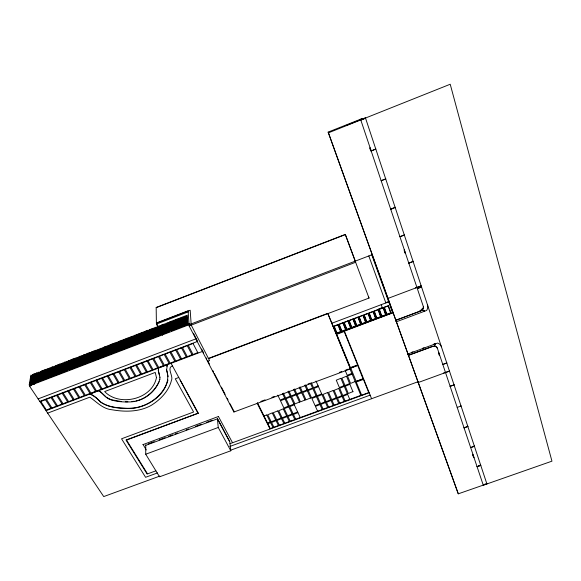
<?xml version="1.0" encoding="UTF-8"?>
<svg xmlns="http://www.w3.org/2000/svg" width="581" height="581" viewBox="0 0 581 581"><rect width="100%" height="100%" fill="white"/><g stroke="black" fill="none" stroke-linecap="round" stroke-linejoin="round"><path stroke-width="0.87" d="M142.28 362.711L147.371 371.825L152.106 370.039L147.044 360.903M147.247 340.161L147.254 330.821L146.732 330.633M147.429 473.718L126.44 439.911M145.751 445.351L217.403 418.85L229.829 442.054L230.795 450.783L159.557 476.812L145.722 454.219L145.751 444.835M146.049 340.626L146.071 331.279L145.548 331.09M136.571 364.883L141.699 373.975L146.427 371.993M146.688 340.008L146.702 330.669M144.843 341.083L144.88 331.736L144.357 331.548M145.482 340.473L145.519 331.126M143.638 341.548L143.696 332.187L143.173 331.998M146.274 449.97L143.006 444.4M144.284 340.931L144.328 331.584M143.079 341.396L143.144 332.034M146.427 372.189L141.328 363.074M141.873 341.853L141.96 332.492M142.432 342.006L142.512 332.644L141.989 332.455M140.675 342.311L140.776 332.949M130.87 367.047L136.034 376.125L140.755 374.142M141.234 342.463L141.176 332.811M139.469 342.775L139.593 333.4M140.043 342.071L139.985 333.262M138.271 343.233L138.401 333.857M138.83 343.386L138.801 333.719M137.624 343.843L137.617 334.169M136.426 344.308L136.433 334.627M137.065 343.698L137.218 334.307M135.228 344.765L135.25 335.077M125.176 369.211L130.369 378.267L135.09 376.285M135.867 344.155L136.034 334.765M140.755 374.338L135.62 365.246M134.022 345.223L134.226 335.825M134.661 344.613L134.85 335.222M132.824 345.68L133.042 336.276M133.463 345.07L133.674 335.673M132.265 345.535L132.49 336.13M131.066 345.993L131.306 336.581M131.626 346.145L131.705 336.443M129.861 346.45L130.122 337.038M119.49 371.375L124.719 380.41L129.432 378.427M135.09 376.481L129.919 367.41M130.427 346.603L130.522 336.893M128.662 346.908L128.938 337.488M129.229 347.06L129.338 337.35M127.464 347.365L127.762 337.939M128.031 347.518L128.161 337.801M126.832 347.975L126.978 338.258M125.634 348.433L125.794 338.708M126.266 347.83L126.578 338.396M124.436 348.898L124.617 339.166M113.811 373.532L119.076 382.545L123.789 380.57M129.432 378.623L124.225 369.574M125.068 348.288L125.402 338.846M159.855 379.371L159.928 377.149M123.266 348.491L123.433 339.616M123.869 348.745L124.218 339.304M122.039 349.813L122.257 340.067M122.671 349.203L123.041 339.754M120.841 350.27L121.073 340.524M121.48 349.66L121.857 340.205M120.282 350.118L120.681 340.662M119.083 350.575L119.497 341.112M123.782 380.766L118.539 371.731M108.139 375.689L113.44 384.68L118.146 382.705M119.65 350.728L119.897 340.974M117.885 351.033L118.321 341.563M118.451 351.185L118.72 341.425M116.694 351.49L117.144 342.02M117.253 351.643L117.696 342.165M115.496 351.948L115.968 342.47M116.062 352.101L116.52 342.616M102.481 377.839L107.812 386.815L112.511 384.84M114.304 352.406L114.784 342.921M114.864 352.558L115.183 342.783M113.106 352.863L113.607 343.371M113.673 353.016L114.007 343.233M118.139 382.901L112.867 373.895M112.474 353.473L112.83 343.691M111.283 353.923L111.654 344.141M111.915 353.321L112.772 343.669M110.092 354.381L110.477 344.591M110.717 353.778L111.596 344.119M96.824 379.989L102.191 388.943L106.889 386.968M108.894 354.838L109.301 345.041M109.526 354.236L110.419 344.569M107.703 355.296L108.124 345.492M108.335 354.693L109.25 345.02M112.503 385.036L107.194 376.045M166.856 366.386L167.379 364.527L158.49 367.889L158.33 370.424L159.928 377.345M106.512 355.754L106.948 345.942L105.945 355.601M107.136 355.144L108.073 345.47M105.321 356.211L105.778 346.392M104.13 356.661L104.602 346.842M104.754 356.059L105.72 346.378M106.875 387.171L101.537 378.202M91.181 382.138L96.584 391.064L101.268 389.096M103.563 356.516L104.544 346.828M102.372 356.974L103.374 347.278M102.939 357.119L103.425 347.3M166.602 369.908C173.16 389.916 150.08 407.259 131.967 408.305C121.371 408.603 109.765 408.334 100.68 402.183C97.586 398.813 93.759 395.632 89.743 393.925L98.487 390.614C102.082 392.647 104.653 396.67 108.386 398.784C115.474 401.907 123.448 402.154 131.074 401.892C143.979 401.057 156.209 391.587 159.855 379.168M101.181 357.431L102.198 347.728M101.748 357.576L102.416 348.034M99.99 357.881L101.021 348.179M100.557 358.034L101.239 348.484M98.799 358.339L99.852 348.629M99.366 358.484L100.07 348.934M101.261 389.299L95.887 380.344M97.608 358.797L98.334 349.239M85.538 384.281L90.977 393.192L95.662 391.224M98.174 358.942L98.893 349.384M96.417 359.247L97.165 349.689M96.983 359.399L97.724 349.835M95.233 359.704L95.988 350.14M95.865 358.985L96.548 350.285M94.042 360.162L94.819 350.583M94.609 360.307L95.219 350.445M79.909 386.416L85.378 395.312L90.062 393.344M93.65 351.033L92.851 360.612L108.698 354.526M93.418 360.765L94.042 350.895M91.667 361.07L92.481 351.483M95.647 391.42L90.237 382.494M92.234 361.215L92.873 351.345M90.476 361.527L91.304 351.933M91.043 361.672L91.863 352.079L91.333 351.897M89.859 362.123L90.694 352.529L90.164 352.347M88.668 362.58L89.525 352.979L88.995 352.798M89.285 361.978L90.135 352.384M74.288 388.558L79.793 397.426L84.463 395.458M87.484 363.031L88.356 353.43L87.825 353.248M88.101 362.435L88.966 352.834M86.293 363.488L87.019 353.597M90.04 393.54L84.601 384.637M86.918 362.885L87.796 353.284M85.109 363.938L86.017 354.323M85.727 363.343L86.627 353.727M83.925 364.396L84.681 354.49M84.543 363.793L85.458 354.178M82.734 364.846L83.511 354.94M83.359 364.251L84.289 354.628M81.551 365.304L82.349 355.39M68.674 390.693L74.208 399.539L78.878 397.578M82.168 364.701L83.461 354.918M80.367 365.754L81.18 355.833M80.984 365.159L82.291 355.369M84.448 395.661L78.972 386.779M79.183 366.212L80.011 356.284M79.8 365.609L81.122 355.819M77.999 366.662L79.009 357.017M78.617 366.066L79.96 356.262M63.068 392.821L68.638 401.653L73.3 399.692M76.815 367.112L77.847 357.46M77.433 366.517L78.791 356.712M78.863 397.782L73.351 388.914M75.632 367.57L76.677 357.911M76.249 366.967L77.28 357.315M74.448 368.02L75.348 358.078M75.065 367.424L76.118 357.765M73.264 368.47L74.346 358.804L73.816 358.622M73.881 367.875L74.949 358.216M72.088 368.928L73.177 359.254L72.647 359.073M72.698 368.325L73.787 358.659M70.904 369.378L72.015 359.697L71.485 359.516M57.468 394.949L63.068 403.759L67.73 401.798M71.514 368.782L72.618 359.109M69.72 369.828L70.686 359.864M73.279 399.895L67.737 391.049M70.337 369.233L71.456 359.552M68.645 369.4L69.517 360.314M69.154 369.683L70.286 360.002M67.36 370.736L68.355 360.757M67.97 370.133L69.124 360.445M51.876 397.077L57.512 405.865L62.167 403.904M66.176 371.186L67.193 361.208L65.609 371.041M66.793 370.591L68.304 360.736M67.708 402.001L62.131 393.177M64.999 371.637L66.031 361.651L64.433 371.491M63.823 372.087L64.861 362.101M62.639 372.537L63.874 362.827M63.249 371.942L64.811 362.079M61.463 372.987L62.704 363.27M62.073 372.392L63.307 362.682M60.279 373.445L61.55 363.721M46.291 399.198L51.963 407.964L56.611 406.01M59.102 373.895L60.388 364.164L59.85 363.982M62.145 404.107L56.531 395.305M59.712 373.3L60.983 363.575L61.542 363.691M57.926 374.346L59.051 364.331M58.536 373.75L59.821 364.018M56.749 374.796L57.889 364.774M57.352 374.2L58.659 364.469M40.714 401.318L46.422 410.063L51.063 408.116M55.573 375.246L56.735 365.217M56.175 374.651L57.497 364.912M56.589 406.213L50.946 397.433M54.396 375.696L55.573 365.667L53.822 375.551M54.999 375.101L56.342 365.355M53.22 376.147L54.411 366.11L52.646 376.001M52.043 376.597L53.249 366.553M50.867 377.047L52.094 367.003M51.469 376.452L52.856 366.691M49.69 377.497L51.106 367.722M50.293 376.902L52.036 366.981M47.94 377.803L49.385 368.027L49.937 368.143M51.041 408.32L45.362 399.554M48.513 377.948L49.944 368.172M49.116 377.352L50.881 367.424M46.763 378.253L48.223 368.47M47.337 378.398L48.615 368.332M45.594 378.703L47.068 368.913M46.16 378.841L47.46 368.782M44.417 379.153L45.906 369.363M44.991 379.291L46.298 369.225M43.241 379.596L44.752 369.806M43.815 379.742L45.318 369.944L44.781 369.77M42.072 380.047L43.597 370.25M42.638 380.192L43.989 370.112M40.895 380.497L42.435 370.693M41.469 380.642L42.827 370.555M39.726 380.947L41.621 370.983M40.292 381.092L41.672 370.998M38.549 381.397L40.459 371.426M39.123 381.535L40.692 371.724M36.777 382.436L38.201 372.327M37.38 381.848L38.971 372.022M37.954 381.986L39.53 372.167M35.608 382.886L37.22 373.053L36.69 372.871M36.204 382.291L38.15 372.312M34.439 383.329L36.066 373.496L35.535 373.314M34.678 384.237L35.223 380.94L34.686 380.766M35.034 382.741L36.661 372.908M33.139 383.997L33.792 378.776L32.71 383.032M33.342 383.976L34.737 373.656M33.865 383.191L35.506 373.351M33.909 384.121L34.323 381.644M34.25 383.271L34.664 380.802M32.093 384.23L33.582 374.099M32.231 384.695L33.342 378.108L32.805 377.933M32.689 383.634L34.352 373.794M30.394 386.082L31.94 377.04M30.742 385.247L32.427 374.542L30.35 384.535M31.519 384.085L33.531 374.084M31.316 385.385L32.572 377.984M29.754 385.123L31.454 375.268M29.82 385.937L31.519 376.074M29.181 384.985L30.887 375.123M167.996 379.959C162.84 397.912 143.689 409.67 125.329 408.261C116.868 407.804 107.819 407.02 100.695 401.979C97.455 398.784 94.231 395.291 89.743 393.925M167.379 364.527L166.609 370.104L168.149 376.735M408.036 354.446L408.407 355.376L432.889 346.378A4.183 3.312 -22.8 0 1 434.472 346.24L435.322 343.56M434.661 346.261L435.489 343.487M159.15 381.666C154.677 390.977 146.23 398.755 135.969 400.97M395.835 320.211L420.862 310.828L422.874 309.005L423.375 306.645M395.821 320.487L396.329 321.809L426.665 310.443A8.78 7.168 -24.1 0 0 427.471 304.742M370.86 150.174L371.259 151.045L375.747 148.954M360.561 119.388L362.079 118.836M360.54 119.243L423.411 306.753A4.321 3.53 -24.1 0 1 422.605 309.55L422.249 309.956A4.321 3.53 -24.1 0 1 420.898 310.929L395.806 320.349L395.472 319.31M360.881 120.093L365.602 118.212L365.427 117.827L362.442 119.047L362.849 119.149M362.834 119.12L365.478 117.987M486.776 483.632L484.474 484.343M486.885 483.864L458.278 493.828L328.142 132.105L361.825 118.727L362.5 119.207L361.978 118.858M346.45 125.358L359.457 120.165M458.278 493.828L328.439 132.824L450.217 84.245L551.95 461.169L483.283 485.229L437.326 348.135M435.06 343.661L434.145 344.032A67.73 37.685 -19 0 1 433.317 344.351M371.208 150.893L375.834 149.07M381.172 180.618L385.711 178.846M381.223 180.764L385.762 178.992L385.573 178.563M390.744 209.175L395.058 207.163M390.795 209.313L395.247 207.591M355.449 261.552L345.303 234.419L156.173 307.465L156.405 324.111L162.462 335.252M156.18 307.676L345.375 234.601M156.391 322.971L188.113 310.784L189.123 325.941L233.911 412.016L350.452 368.906L350.089 367.722M156.398 323.232L190.183 310.247L191.229 325.135L209.567 360.598L207.511 361.375M156.405 324.111L188.186 311.903M62.487 362.972L60.889 372.849L45.224 378.819M149.426 329.601L149.099 339.086M154.176 327.778L153.921 337.241M155.367 327.321L155.127 336.784M158.933 325.948L158.751 335.397M160.124 325.491L159.957 334.932M161.315 325.033L161.169 334.467M164.888 323.661L164.793 333.08M166.079 323.203L166.006 332.623M169.34 321.954L169.855 322.121L170.16 330.545M174.118 320.124L174.634 320.291L175.041 329.521M175.309 319.666L175.832 319.833L176.254 329.057M176.508 319.201L177.023 319.368L177.466 328.592M184.01 316.325L184.199 325.665M31.548 376.038L32.078 376.19M399.953 236.627L404.325 234.949M399.997 236.765L404.369 235.087M34.061 379.821L34.591 379.974M29.471 384.847L45.064 378.877M108.858 354.468L124.762 348.382M124.922 348.317L140.892 342.209M173.508 329.725L189.667 323.537M372.225 254.645L29.333 385.835L103.73 496.581L159.848 476.079M189.123 325.941L355.63 262.263L345.303 234.419M38.106 398.893L196.284 338.701M39.784 401.391L197.671 341.374M40.685 401.522L45.333 399.757M46.262 399.401L50.917 397.629M51.847 397.281L56.51 395.508M57.439 395.153L62.109 393.381M63.038 393.025L67.716 391.245M68.652 390.89L73.329 389.11M74.266 388.754L78.951 386.975M79.887 386.619L84.586 384.833M85.523 384.477L90.222 382.69M91.159 382.334L95.865 380.548M96.809 380.185L101.522 378.398M102.467 378.035L107.187 376.241M108.131 375.885L112.852 374.091M113.803 373.728L118.531 371.934M119.483 371.571L124.218 369.77M125.169 369.407L129.912 367.606M130.863 367.243L135.613 365.442M136.564 365.079L141.328 363.27M142.28 362.907L147.044 361.091M157.792 367.686L153.057 369.676L147.995 360.728L152.767 358.724M163.493 365.529L158.744 367.519L153.725 358.557L158.504 356.545M169.194 363.365L164.445 365.362L159.463 356.378L164.241 354.366M174.91 361.208L170.153 363.198L165.207 354.192L169.993 352.18M180.626 359.036L175.869 361.033L170.959 352.006L175.745 349.987M186.356 356.865L181.592 358.869L176.718 349.813L181.512 347.801M192.093 354.693L187.322 356.698L182.485 347.627L187.285 345.601M197.83 352.522L193.059 354.526L188.259 345.426L193.066 343.407M408.806 263.048L413.098 261.414M408.85 263.178L413.142 261.544L412.953 261.109M46.022 410.68L202.82 351.302L203.648 352.892M47.671 413.127L89.808 397.186C96.904 402.081 102.96 409.118 112.3 409.808C125.227 412.074 139.258 411.98 151.031 405.494C160.233 399.779 168.73 391.274 171.424 380.49C173.697 376.234 166.348 367.802 172.39 365.95M208.172 358.506L327.72 313.37L350.452 368.906M208.557 358.651L369.015 298.068L368.39 296.383M178.73 377.497L175.273 378.797L193.604 412.009L121.538 438.793L145.577 477.291L157.487 472.934M417.332 288.488L421.552 286.898M417.376 288.612L421.595 287.029L421.407 286.586M180.117 380.032L197.983 413.265L125.99 439.999L147.138 474.038L155.882 470.828M385.755 302.665L388.595 301.59M331.867 323.247L388.696 301.866M333.044 326.13L336.552 333.784L392.625 312.774L371.76 254.827M340.626 331.548L336.98 333.015L334.235 326.297L337.902 324.823M345.593 329.681L341.948 331.155L339.224 324.423L342.892 322.942M350.568 327.822L346.915 329.289L344.221 322.549L347.896 321.068M355.55 325.956L351.897 327.423L349.225 320.668L352.899 319.187M360.54 324.082L356.879 325.556L354.236 318.787L357.911 317.299M365.536 322.208L361.869 323.69L359.247 316.899L362.929 315.418M370.533 320.334L366.865 321.816L364.265 315.011L367.955 313.529M375.544 318.461L371.869 319.942L369.298 313.123L372.987 311.634M378.057 309.833L380.584 316.674L376.88 318.061L374.331 311.234L378.02 309.746M381.891 316.18L379.364 309.339L383.097 307.937L385.602 314.793L381.855 316.093M384.375 307.356L388.144 306.042L390.628 312.912L386.873 314.212M371.579 398.711L344.41 331.148L393.097 312.701M126.433 440.122L198.404 413.193M143.006 444.61L218.5 416.468M350.728 367.969L357.656 365.405L363.045 378.841L356.189 381.368L350.786 368.158L357.656 365.405M260.84 401.435L265.081 399.866M271.864 397.36L274.406 396.416M308.053 383.968L310.392 383.104L312.607 388.072L307.952 389.793L305.722 384.833M339.304 372.406L341.802 371.484M345.913 369.959L348.273 369.088M148.278 443.899L154.176 441.72M159.23 439.853L165.127 437.667M168.497 436.425L172.71 434.864M175.237 433.927L177.764 432.998M186.189 429.882L188.716 428.945M195.456 426.454L201.353 424.268M206.408 422.402L212.305 420.223M277.798 395.16L280.136 400.062L284.719 398.159M283.368 393.097L285.685 398.014L290.275 396.111M288.946 391.035L291.241 395.966L295.838 394.056M294.531 388.972L296.804 393.911L301.401 392.001M300.123 386.902L302.374 391.855L306.979 389.945M311.329 382.756L313.544 387.73L318.156 385.813M345.129 370.25L347.213 375.297L351.854 373.372M288.466 406.083L283.906 407.978L280.485 400.788L285.068 398.886M293.986 404.056L289.425 405.945L286.026 398.74L290.616 396.838M299.513 402.016L294.945 403.911L291.582 396.692L296.172 394.789M305.047 399.982L300.479 401.878L297.138 394.637L301.735 392.734M310.588 397.941L306.013 399.837L302.708 392.582L307.313 390.672M316.137 395.901L311.561 397.796L308.286 390.526L312.89 388.616M321.692 393.853L317.11 395.748L313.871 388.464L318.475 386.554M343.996 385.639L339.391 387.549L336.276 380.192L340.902 378.275M349.595 383.583L344.983 385.486L341.897 378.115L346.53 376.197M355.194 381.521L350.583 383.431L347.525 376.038L352.159 374.113M411.355 352.471L413.055 351.846M422.387 348.397L424.086 347.772M441.407 346.748A8.497 6.725 -22.8 0 0 437.558 343.073L407.906 353.989L407.833 353.422M408.436 355.245L432.845 346.269L435.866 346.516L437.399 348.346M145.722 454.219L218.245 427.478L217.403 418.85M266.802 414.899L264.065 415.909M275.735 419.932L271.225 421.806L267.754 414.761L272.293 412.88M281.204 417.928L276.687 419.802L273.244 412.735L277.791 410.854M286.673 415.923L282.155 417.79L278.742 410.716L283.288 408.828M292.156 413.912L287.631 415.785L284.247 408.69L288.801 406.802M297.646 411.893L293.107 413.774L289.759 406.656L294.32 404.768M319.666 403.81L315.113 405.698L311.881 398.515L316.463 396.62M325.193 401.783L320.632 403.672L317.429 396.474L322.012 394.579M330.72 399.757L326.159 401.638L322.992 394.434L327.575 392.531M336.261 397.724L331.693 399.612L328.555 392.386L333.145 390.483M341.802 395.683L337.234 397.578L334.126 390.33L338.723 388.428M347.358 393.649L342.783 395.538L339.703 388.275L344.308 386.372M352.921 391.609L348.339 393.497L345.288 386.22L349.893 384.317M270.281 421.937L267.55 422.939M270.623 422.641L267.899 423.636M273.847 427.006L271.567 422.503L276.077 420.637M279.287 425.016L277.028 420.499L281.545 418.632M284.734 423.026L282.489 418.494L287.014 416.628M290.18 421.029L287.965 416.49L292.49 414.616M295.642 419.024L293.441 414.478L297.973 412.604M317.546 411.007L315.439 406.409L319.986 404.529M323.043 408.988L320.952 404.383L325.505 402.502M328.541 406.976L326.478 402.357L331.032 400.469M334.053 404.957L332.005 400.331L336.566 398.443M339.573 402.938L337.546 398.297L342.115 396.409M345.092 400.912L343.095 396.264L347.663 394.368M442.78 364.403L446.774 362.936M442.824 364.512L446.811 363.052L446.644 362.638M257.448 402.691L270.259 428.538L360.845 395.363L349.842 368.507M229.902 443.724L369.167 392.727M229.785 446.477L370.133 395.131M230.425 450.29L417.95 381.768M450.108 386.256L454.037 384.825M450.144 386.365L454.073 384.934L453.884 384.484M457.189 407.368L461.089 406.075L460.915 405.661M464.03 427.776L467.828 426.418L467.676 426.062M464.059 427.877L467.865 426.519L467.712 426.163M470.646 447.523L474.394 446.193L474.234 445.838M470.683 447.617L474.423 446.288L474.27 445.932M477.052 466.63L480.741 465.33M477.081 466.725L480.77 465.425L480.581 464.974L478.504 465.904M415.342 287.936L421.21 285.896L387.992 298.409L387.658 297.559M443.506 373.096L449.483 371.106L418.247 382.516L417.884 381.615M131.894 401.573L134.342 401.21M125.503 401.82L127.893 401.769M121.465 401.544L111.225 399.735L106.417 397.353M434.472 346.24L434.98 346.312A4.183 3.312 -22.8 0 1 437.188 347.845M98.487 390.614L100.992 392.117L105.909 396.852M422.278 309.92L424.399 311.024M152.774 358.92L157.8 367.882M158.504 356.741L163.493 365.725M150.668 329.166L150.864 338.781M164.249 354.555L169.202 363.561M149.477 329.623L149.658 339.239M153.043 328.25L153.275 337.859M198.419 413.389L170.967 363.169M151.852 328.708L152.069 338.316M170.001 352.369L174.917 361.397M155.417 327.343L155.686 336.936M154.226 327.793L154.481 337.394M156.826 324.031L157.691 325.621M160.182 325.513L160.516 335.084M158.991 325.97L159.31 335.549M218.245 427.478L230.795 450.783M162.564 324.597L162.934 334.162M175.76 350.183L180.633 359.232M161.373 325.055L161.729 334.627M163.755 324.14L164.147 333.697M181.526 347.99L186.363 357.061M167.473 323.036L166.958 322.869L167.212 332.158M217.359 418.349L229.771 441.545M168.664 322.578L168.149 322.411L168.425 331.7M218.521 416.664L232.436 442.584M172.099 320.937L172.615 330.444M170.908 321.395L171.402 330.923M187.3 345.797L192.1 354.889M173.298 320.48L173.828 329.986M193.081 343.596L197.852 352.711M179.275 318.185L179.892 327.662M178.076 318.642L178.679 328.127M180.473 317.727L181.105 327.197M184.061 316.347L184.751 325.803M185.259 315.882L185.971 325.338M193.466 333.269L197.322 340.706M201.629 349.007L202.42 350.539M207.773 360.852L209.429 364.04M212.733 370.409L213.554 372M214.382 373.598L219.335 383.148M221.405 387.128L225.116 394.296M227.186 398.275L228.006 399.866M230.076 403.853L233.787 411.014M257.201 403.308L269.947 428.851M266.839 415.095L270.31 422.14M270.659 422.837L272.947 427.34M272.329 413.076L275.772 420.136M276.113 420.833L278.379 425.35M277.827 411.05L281.24 418.131M281.582 418.828L283.826 423.353M283.332 409.024L286.716 416.119M287.05 416.824L289.273 421.363M282.439 393.446L284.763 398.355M285.104 399.082L288.503 406.286M288.837 406.998L292.199 414.108M292.534 414.812L294.727 419.359M288.016 391.383L290.318 396.307M290.653 397.034L294.022 404.253M294.356 404.964L297.683 412.089M298.017 412.8L300.195 417.361M293.601 389.314L295.874 394.252M296.216 394.978L299.556 402.212M299.186 387.251L301.445 392.197M301.779 392.923L305.09 400.178M424.573 310.951L422.38 309.804L422.002 308.969M422.249 308.729L422.576 309.448M304.785 385.174L307.022 390.134M307.356 390.868L310.632 398.138M421.029 309.833L421.348 310.552M420.027 310.341L420.346 311.053M312.934 388.805L316.187 396.089M316.507 396.816L319.717 404.006M320.029 404.725L322.128 409.329M316.006 381.027L318.199 386.009M318.526 386.743L321.743 394.049M322.063 394.768L325.237 401.979M325.556 402.698L327.626 407.31M327.626 392.727L330.771 399.946M331.083 400.665L333.131 405.291M486.733 483.501L486.914 483.951L365.427 117.827M333.196 390.672L336.312 397.912M336.624 398.631L338.65 403.272M338.774 388.624L341.86 395.879M342.165 396.598L344.17 401.253M340.96 378.463L344.054 385.835M344.359 386.568L347.416 393.838M347.721 394.564L349.704 399.227M328.142 132.105L328.439 132.824M346.581 376.386L349.646 383.772M349.951 384.506L352.979 391.797M328.105 314.052L350.161 367.955M337.924 324.91L340.655 331.642M395.617 319.463L395.952 320.291M396.474 321.751L395.981 320.472M342.921 323.036L345.622 329.776M407.833 353.814L407.717 353.568M408.065 354.316L408.545 355.325M347.925 321.155L350.604 327.909M352.928 319.274L355.587 326.043M357.94 317.393L360.569 324.176M362.965 315.505L365.565 322.302M367.984 313.617L370.569 320.429M355.63 262.263L369.015 298.068M373.017 311.728L375.573 318.555M381.441 316.965L378.507 309.041L382.291 307.618L381.216 304.684M384.411 307.443L386.91 314.299M368.819 255.952L385.857 302.933M369.799 148.22L370.663 150.799M404.136 250.556L405.008 253.134M438.408 352.682L439.272 355.26M472.731 454.959L473.595 457.537M370.017 147.647L371.172 151.075M404.245 249.721L405.393 253.156M438.713 352.529L439.577 355.1M472.854 454.342L474.002 457.763M363.045 378.841L356.189 381.368M332.107 323.065L332.615 324.779M159.31 374.803L158.337 370.613L158.49 367.889M233.758 410.767L233.911 412.016M206.371 357.947L206.473 359.145M187.256 315.113L187.845 324.271M186.603 315.708L187.184 324.873M186.058 315.577L186.624 324.735M184.86 316.035L185.412 325.2M183.538 326.268L182.862 316.805L182.492 316.906L182.979 326.13M182.274 325.897L181.664 317.262L181.294 317.364L181.766 326.595M180.066 317.872L180.553 327.059M178.875 318.33L179.34 327.524M177.677 318.795L178.12 327.989M176.479 319.252L176.907 328.454M175.288 319.71L175.694 328.919M174.089 320.167L174.482 329.383M172.898 320.625L173.269 329.848M171.7 321.082L172.063 330.313M170.509 321.533L170.85 330.778M169.311 321.99L169.637 331.243M168.672 322.593L168.984 331.845M167.481 323.051L167.771 332.31M166.282 323.515L166.565 332.775M165.091 323.973L165.353 333.24M163.355 324.278L163.588 333.545M162.157 324.735L162.375 334.01M157.952 326.718L158.105 336.014M157.4 326.566L157.545 335.854M156.761 327.176L156.892 336.472M156.209 327.023L156.333 336.319M152.643 328.388L152.716 337.706M151.452 328.846L151.51 338.164M150.268 329.304L150.305 338.629M148.453 339.703L148.293 330.073L147.915 330.175L147.894 339.551M156.463 377.606C152.229 399.358 119.432 407.049 104.667 391.565L155.229 372.443L156.463 377.606M338.142 324.525L333.799 326.152L336.762 333.4L341.083 331.78L338.142 324.525M343.139 322.644L338.796 324.278L341.73 331.54L346.051 329.921L343.139 322.644M348.142 320.763L343.792 322.397L346.704 329.681L351.033 328.054L348.142 320.763M353.154 318.882L348.796 320.523L351.679 327.815L356.015 326.188L353.154 318.882M358.165 317.001L353.8 318.635L356.661 325.948L360.997 324.321L358.165 317.001M363.183 315.113L358.818 316.754L361.651 324.075L365.994 322.448L363.183 315.113M368.209 313.224L363.837 314.866L366.647 322.201L370.998 320.574L368.209 313.224M373.242 311.329L368.862 312.977L371.644 320.327L376.001 318.7L373.242 311.329M378.282 309.441L373.895 311.089L376.655 318.453L381.013 316.819L378.282 309.441M383.329 307.545L378.935 309.194L381.666 316.572L386.031 314.938L383.329 307.545M388.377 305.642L383.983 307.298L386.685 314.691L391.057 313.057L388.377 305.642M344.192 331.533L336.769 334.315L350.372 367.591L357.62 364.912L344.192 331.533M363.452 379.4L356.284 382.037L361.665 395.196L368.761 392.596L363.452 379.4"/></g></svg>
